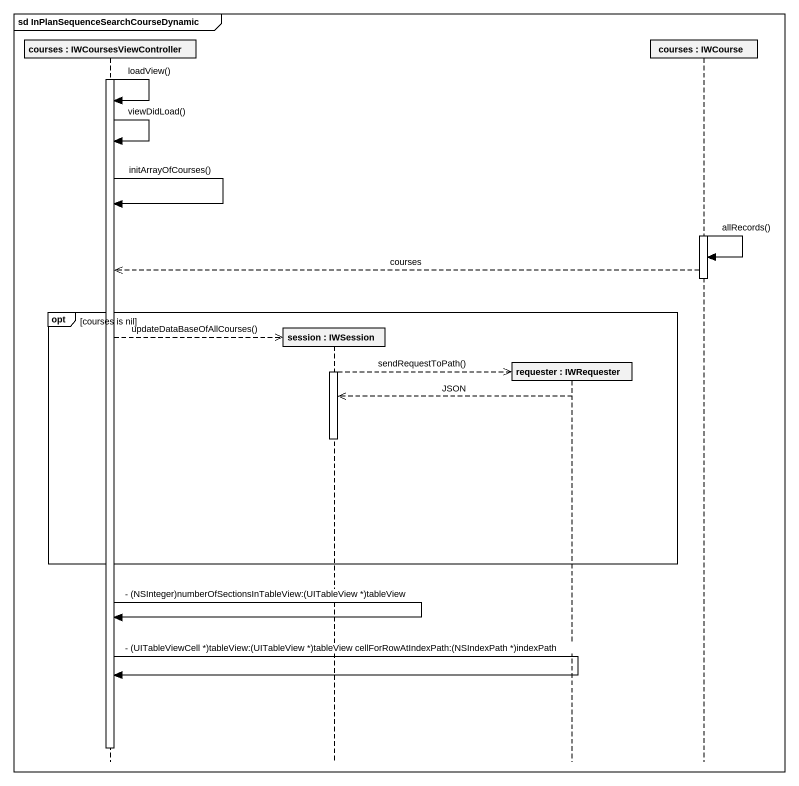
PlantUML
@startuml
mainframe sd InPlanSequenceSearchCourseDynamic
hide footbox
participant "courses : IWCoursesViewController" as courses
participant "session : IWSession" as session
participant "requester : IWRequester" as requester
participant "courses : IWCourse" as courses_2

activate courses
courses -> courses : loadView()
courses -> courses : viewDidLoad()
courses -> courses : initArrayOfCourses()
activate courses_2
courses_2 -> courses_2 : allRecords()
courses_2 -->> courses : courses
deactivate courses_2
opt courses is nil
  courses -->> session ** : updateDataBaseOfAllCourses()
  activate session
  session -->> requester ** : sendRequestToPath()
  requester -->> session : JSON
  deactivate session
end
courses -> courses : - (NSInteger)numberOfSectionsInTableView:(UITableView *)tableView
courses -> courses : - (UITableViewCell *)tableView:(UITableView *)tableView cellForRowAtIndexPath:(NSIndexPath *)indexPath
deactivate courses
@enduml
